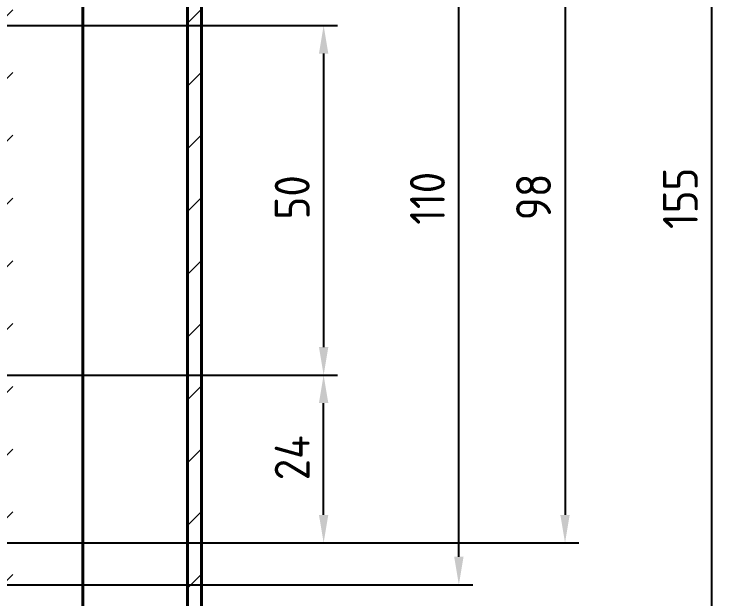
# Model space of a CAD drawing. Header units: millimetres. Extents: x 0 to 2378, y 0 to 1682.
# Drawn here: x 1150.9 to 1252.7, y 1344.8 to 1428.4 of the extents above; entities that cross this region are included whole.
import ezdxf

# ---------------------------------------------------------------- set-up
doc = ezdxf.new("R2010")
doc.units = ezdxf.units.MM
doc.header["$LTSCALE"] = 2
doc.layers.add('가시적인 것(ISO)', color=3, linetype='Continuous', lineweight=40, true_color=0x00ff00)
doc.layers.add('치수(ISO)', color=2, linetype='Continuous', lineweight=25, true_color=0xffff00)
doc.layers.add('해치(ISO)', color=7, linetype='Continuous', lineweight=18)
doc.styles.add('치수 텍스트_PSTEK_POSCO', font='isocp.shx')
doc.dimstyles.new('치수_PSTEK_POSCO', dxfattribs={"dimscale": 2, "dimtxt": 2.5, "dimasz": 2, "dimexe": 1, "dimexo": 1.5, "dimgap": 1, "dimtad": 1, "dimrnd": 1e-08, "dimdsep": 46, "dimtxsty": '치수 텍스트_PSTEK_POSCO', "dimcen": 0.09, "dimdle": 10, "dimclrd": 7, "dimclre": 7, "dimclrt": 2, "dimadec": 1, "dimazin": 2, "dimtfac": 1, "dimtmove": 0, "dimatfit": 3, "dimfxl": 1, "dimtolj": 1, "dimlwd": -1, "dimlwe": -1, "dimarcsym": 0})

# ---------------------------------------------------------------- blocks, each defined once
blk = doc.blocks.new('*D118')
at = {"layer": 'Defpoints', "color": 0, "transparency": 16777216}
for p in [(1129.67, 1450.79), (1129.67, 1352.79), (1229.67, 1352.79)]:
    blk.add_point(p, dxfattribs=at)
at = {"layer": '치수(ISO)', "color": 7, "transparency": 16777216}
for p, q in [((1132.67, 1450.79), (1231.67, 1450.79)), ((1229.67, 1446.79), (1229.67, 1356.79)), ((1132.67, 1352.79), (1231.67, 1352.79))]:
    blk.add_line(p, q, dxfattribs=at)
for points in [[(1229, 1446.79), (1230.34, 1446.79), (1229.67, 1450.79)], [(1229, 1356.79), (1230.34, 1356.79), (1229.67, 1352.79)]]:
    blk.add_solid(points, dxfattribs=at)
at = {"layer": '치수(ISO)', "color": 2, "transparency": 16777216, "insert": (1225.17, 1398.93), "char_height": 5, "attachment_point": 4, "rotation": 90, "style": '치수 텍스트_PSTEK_POSCO'}
blk.add_mtext('\\A1;98', dxfattribs=at)
blk = doc.blocks.new('*D121')
at = {"layer": 'Defpoints', "color": 0, "transparency": 16777216}
for p in [(1127.42, 1456.79), (1214.48, 1456.79), (1127.42, 1346.79)]:
    blk.add_point(p, dxfattribs=at)
at = {"layer": '치수(ISO)', "color": 7, "transparency": 16777216}
for p, q in [((1130.42, 1456.79), (1216.48, 1456.79)), ((1214.48, 1350.79), (1214.48, 1452.79)), ((1130.42, 1346.79), (1216.48, 1346.79))]:
    blk.add_line(p, q, dxfattribs=at)
for points in [[(1213.81, 1452.79), (1215.15, 1452.79), (1214.48, 1456.79)], [(1213.81, 1350.79), (1215.15, 1350.79), (1214.48, 1346.79)]]:
    blk.add_solid(points, dxfattribs=at)
at = {"layer": '치수(ISO)', "color": 2, "transparency": 16777216, "insert": (1209.98, 1398.29), "char_height": 5, "attachment_point": 4, "rotation": 90, "style": '치수 텍스트_PSTEK_POSCO'}
blk.add_mtext('\\A1;110', dxfattribs=at)
blk = doc.blocks.new('*D122')
at = {"layer": 'Defpoints', "color": 0, "transparency": 16777216}
for p in [(1150.67, 1479.29), (1250.67, 1479.29), (1150.67, 1324.29)]:
    blk.add_point(p, dxfattribs=at)
at = {"layer": '치수(ISO)', "color": 7, "transparency": 16777216}
for p, q in [((1153.67, 1479.29), (1252.67, 1479.29)), ((1250.67, 1328.29), (1250.67, 1475.29)), ((1153.67, 1324.29), (1252.67, 1324.29))]:
    blk.add_line(p, q, dxfattribs=at)
for points in [[(1250, 1475.29), (1251.34, 1475.29), (1250.67, 1479.29)], [(1250, 1328.29), (1251.34, 1328.29), (1250.67, 1324.29)]]:
    blk.add_solid(points, dxfattribs=at)
at = {"layer": '치수(ISO)', "color": 2, "transparency": 16777216, "insert": (1246.17, 1397.68), "char_height": 5, "attachment_point": 4, "rotation": 90, "style": '치수 텍스트_PSTEK_POSCO'}
blk.add_mtext('\\A1;155', dxfattribs=at)
blk = doc.blocks.new('*D147')
at = {"layer": 'Defpoints', "color": 0, "transparency": 16777216}
for p in [(1141.67, 1426.79), (1141.25, 1376.79), (1195.13, 1376.79)]:
    blk.add_point(p, dxfattribs=at)
at = {"layer": '치수(ISO)', "color": 7, "transparency": 16777216}
for p, q in [((1144.67, 1426.79), (1197.13, 1426.79)), ((1195.13, 1422.79), (1195.13, 1380.79)), ((1144.25, 1376.79), (1197.13, 1376.79))]:
    blk.add_line(p, q, dxfattribs=at)
for points in [[(1194.46, 1422.79), (1195.8, 1422.79), (1195.13, 1426.79)], [(1194.46, 1380.79), (1195.8, 1380.79), (1195.13, 1376.79)]]:
    blk.add_solid(points, dxfattribs=at)
at = {"layer": '치수(ISO)', "color": 2, "transparency": 16777216, "insert": (1190.63, 1399.04), "char_height": 5, "attachment_point": 4, "rotation": 90, "style": '치수 텍스트_PSTEK_POSCO'}
blk.add_mtext('\\A1;50', dxfattribs=at)
blk = doc.blocks.new('*D152')
at = {"layer": 'Defpoints', "color": 0, "transparency": 16777216}
for p in [(1141.25, 1376.79), (1195.13, 1376.79), (1129.67, 1352.79)]:
    blk.add_point(p, dxfattribs=at)
at = {"layer": '치수(ISO)', "color": 7, "transparency": 16777216}
for p, q in [((1144.25, 1376.79), (1197.13, 1376.79)), ((1195.13, 1356.79), (1195.13, 1372.79)), ((1132.67, 1352.79), (1197.13, 1352.79))]:
    blk.add_line(p, q, dxfattribs=at)
for points in [[(1194.46, 1372.79), (1195.8, 1372.79), (1195.13, 1376.79)], [(1194.46, 1356.79), (1195.8, 1356.79), (1195.13, 1352.79)]]:
    blk.add_solid(points, dxfattribs=at)
at = {"layer": '치수(ISO)', "color": 2, "transparency": 16777216, "insert": (1190.63, 1361.73), "char_height": 5, "attachment_point": 4, "rotation": 90, "style": '치수 텍스트_PSTEK_POSCO'}
blk.add_mtext('\\A1;24', dxfattribs=at)

msp = doc.modelspace()

# ---------------------------------------------------------------- hatches: boundary and pattern name
at = {"layer": '해치(ISO)'}
h = msp.add_hatch(dxfattribs=at)
h.set_pattern_fill('ANSI31', color=256, scale=50.8, style=0)
h.set_pattern_definition([(45, (0, 0), (-4.490128, 4.490128), [])])
h.paths.add_polyline_path([(894.6712, 1324.2885), (1150.6712, 1324.2885), (1150.6712, 1479.2885), (894.6712, 1479.2885)])
h.paths.add_polyline_path([(1148.6712, 1326.2885), (896.6712, 1326.2885), (896.6712, 1417.2885), (898.6712, 1417.2885), (898.6712, 1419.2885), (898.6712, 1477.2885), (1148.6712, 1477.2885)], flags=0)
h.paths.add_polyline_path([(1175.6712, 1467.0363), (1177.6712, 1467.0363), (1177.6712, 1468.5885), (1177.6712, 1482.9885), (1177.6712, 1484.5407), (1175.6712, 1484.5407)])
h.paths.add_polyline_path([(1175.6712, 1341.0363), (1177.6712, 1341.0363), (1177.6712, 1342.5885), (1177.6712, 1460.9885), (1177.6712, 1462.5407), (1175.6712, 1462.5407)])
h.paths.add_polyline_path([(1175.6712, 1319.0363), (1177.6712, 1319.0363), (1177.6712, 1320.5885), (1177.6712, 1334.9885), (1177.6712, 1336.5407), (1175.6712, 1336.5407)])
h.paths.add_polyline_path([(867.6712, 1506.7885), (867.6712, 1296.7885), (1143.0416, 1296.7885), (1143.0416, 1286.7885), (1152.3008, 1286.7885), (1152.3008, 1296.7885), (1177.6712, 1296.7885), (1177.6712, 1312.9885), (1177.6712, 1314.5407), (1175.6712, 1314.5407), (1175.6712, 1298.7885), (869.6712, 1298.7885), (869.6712, 1504.7885), (1175.6712, 1504.7885), (1175.6712, 1489.0363), (1177.6712, 1489.0363), (1177.6712, 1490.5885), (1177.6712, 1506.7885)])

# ---------------------------------------------------------------- linework, layer by layer
at = {"layer": '가시적인 것(ISO)'}
for p, q in [((1160.6712, 1324.2885), (1160.6712, 1479.2885)), ((1175.6712, 1462.5407), (1175.6712, 1341.0363)), ((1177.6712, 1341.0363), (1177.6712, 1462.5407))]:
    msp.add_line(p, q, dxfattribs=at)

# ---------------------------------------------------------------- dimensions: what is measured, and where the dimension line sits
at = {"layer": '치수(ISO)', "color": 7}
for base, p1, p2, picture, middle in [((1250.6712, 1479.2885), (1150.6712, 1324.2885), (1150.6712, 1479.2885), '*D122', (1250.6712, 1401.7885)), ((1214.4805, 1456.7885), (1127.4212, 1346.7885), (1127.4212, 1456.7885), '*D121', (1214.4805, 1401.7885)), ((1229.6712, 1352.7885), (1129.6712, 1450.7885), (1129.6712, 1352.7885), '*D118', (1229.6712, 1401.7885)), ((1195.1289, 1376.7885), (1141.6712, 1426.7885), (1141.2532, 1376.7885), '*D147', (1195.1289, 1401.7885)), ((1195.1289, 1376.7885), (1129.6712, 1352.7885), (1141.2532, 1376.7885), '*D152', (1195.1289, 1364.7885))]:
    dim = msp.add_linear_dim(base=base, p1=p1, p2=p2, angle=90, dimstyle='치수_PSTEK_POSCO', override={"dimdec": 2, "dimtp": 0, "dimtm": 0, "dimtdec": 2, "dimtofl": 0, "dimatfit": 1}, dxfattribs=at)
    dim.commit()
    dim.dimension.update_dxf_attribs({"geometry": picture, "text_midpoint": middle, "dimtype": 160})

doc.saveas('drawing.dxf')
